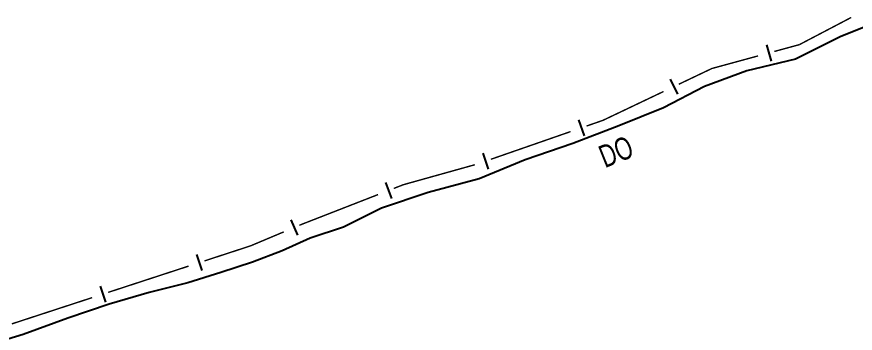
# Model space of a CAD drawing. Extents: x 209066 to 212010, y 4879784 to 4881672.
# Drawn here: x 211226.8 to 211375.8, y 4881449.2 to 4881505.3 of the extents above; entities that cross this region are included whole.
import ezdxf

# ---------------------------------------------------------------- set-up
doc = ezdxf.new("R2010")
doc.units = 0
doc.header["$LTSCALE"] = 1.5
doc.header["$MEASUREMENT"] = 0
for name, color, linetype in [('HD-CURSO-PERENE', 170, 'CONTINUOUS'), ('HD-TXT-PRAIA', 7, 'CONTINUOUS'), ('LM-LIM-SETORES-BAIRROS', 250, 'CONTINUOUS')]:
    doc.layers.add(name, color=color, linetype=linetype)
doc.styles.add('ARIAL', font='ARIAL.SHX')

msp = doc.modelspace()

# ---------------------------------------------------------------- linework, layer by layer
at = {"layer": 'HD-CURSO-PERENE', "linetype": 'Continuous'}
msp.add_polyline3d([(211381.908387, 4881505.290001, 2.207278), (211373.054068, 4881501.793216, 2.207278), (211365.13851, 4881497.800229, 2.207278), (211356.516923, 4881495.747568, 2.207278), (211349.003913, 4881492.969923, 2.207278), (211341.717, 4881489.137542, 2.207278), (211333.745727, 4881485.995488, 2.207278), (211325.598411, 4881482.807465, 2.207278), (211317.108067, 4881479.92714, 2.207278), (211308.981209, 4881476.53873, 2.207278), (211299.876938, 4881474.147205, 2.207278), (211291.613744, 4881471.361664, 2.207278), (211284.861753, 4881467.966917, 2.207278), (211278.942274, 4881466.01418, 2.207278), (211273.987707, 4881463.760897, 2.317656), (211268.685922, 4881461.762539, 2.317656), (211263.082989, 4881459.911012, 2.317656), (211257.205068, 4881458.081771, 2.317656), (211250.326392, 4881456.417522, 2.317656), (211243.27689, 4881454.327302, 2.317656), (211235.931673, 4881451.809898, 2.317656), (211227.99054, 4881448.912311, 2.317656), (211220.343467, 4881446.616609, 2.317656)], dxfattribs=at)
at = {"layer": 'LM-LIM-SETORES-BAIRROS', "const_width": 0.25}
for points in [[(211375.037029, 4881505.20045), (211366.178714, 4881500.56038)], [(211365.843122, 4881500.384594), (211361.384798, 4881499.168687)], [(211366.178714, 4881500.56038), (211365.843122, 4881500.384594)], [(211358.490506, 4881498.379335), (211350.772396, 4881496.274395)], [(211350.287657, 4881496.142194), (211344.419947, 4881493.351454)], [(211350.772396, 4881496.274395), (211350.287657, 4881496.142194)], [(211341.710755, 4881492.062936), (211331.777051, 4881487.338369)], [(211330.96117, 4881486.950329), (211328.036082, 4881485.934245)], [(211331.777051, 4881487.338369), (211330.96117, 4881486.950329)], [(211325.202189, 4881484.94984), (211311.032726, 4881480.027816)], [(211308.191545, 4881479.066698), (211295.670673, 4881475.569878)], [(211295.489996, 4881475.519419), (211293.801234, 4881474.861459)], [(211295.670673, 4881475.569878), (211295.489996, 4881475.519419)], [(211291.005902, 4881473.772369), (211277.961018, 4881468.689947)], [(211277.341953, 4881468.448753), (211277.032645, 4881468.318517)], [(211277.961018, 4881468.689947), (211277.341953, 4881468.448753)], [(211274.267738, 4881467.154346), (211268.737926, 4881464.826004)], [(211268.385776, 4881464.677731), (211260.193546, 4881462.002717)], [(211268.737926, 4881464.826004), (211268.385776, 4881464.677731)], [(211256.837022, 4881460.906709), (211243.083126, 4881456.414023)], [(211257.34173, 4881461.071511), (211256.837022, 4881460.906709)], [(211240.231408, 4881455.482515), (211225.972821, 4881450.824972)]]:
    msp.add_lwpolyline(points, dxfattribs=at)
at = {"layer": 'LM-LIM-SETORES-BAIRROS'}
for points in [[(211360.025358, 4881500.352715), (211360.81471, 4881497.458424)], [(211342.872624, 4881494.276544), (211344.161142, 4881491.567352)], [(211326.599249, 4881487.023057), (211327.583653, 4881484.189164)], [(211309.595893, 4881481.116628), (211310.580298, 4881478.282735)], [(211292.324911, 4881475.896095), (211293.414002, 4881473.100763)], [(211275.528924, 4881469.312913), (211276.693095, 4881466.548007)], [(211258.777338, 4881463.118223), (211259.708544, 4881460.266407)], [(211241.666799, 4881457.529379), (211242.598307, 4881454.677662)]]:
    msp.add_lwpolyline(points, dxfattribs=at)

# ---------------------------------------------------------------- texts
at = {"layer": 'HD-TXT-PRAIA', "style": 'ARIAL', "width": 0.7}
msp.add_text('DO', height=4, rotation=22, dxfattribs=at).set_placement((211331.301952, 4881478.439591))

doc.saveas('drawing.dxf')
